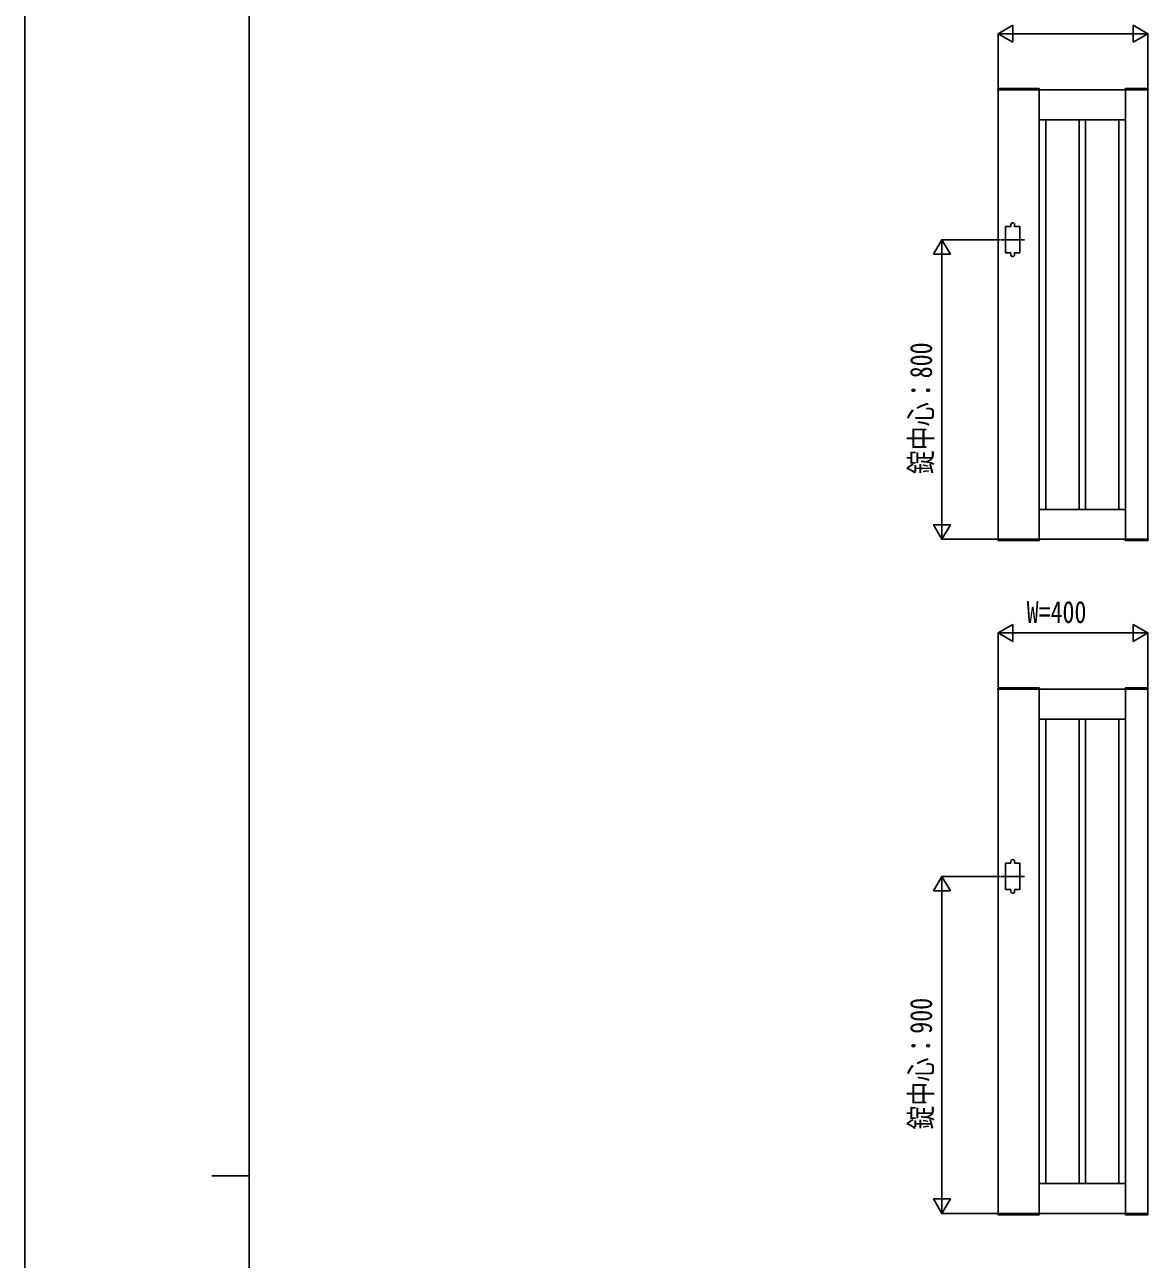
# Model space of a CAD drawing. Units: millimetres, scale not verified. Extents: x -8410 to 8410, y -5940 to 5940.
# Drawn here: x -8410 to -5409, y 28 to 3324 of the extents above; entities that cross this region are included whole.
import ezdxf
from ezdxf.enums import TextEntityAlignment as Align

# ---------------------------------------------------------------- set-up
doc = ezdxf.new("R2010")
doc.units = ezdxf.units.MM
doc.header["$LTSCALE"] = 30
for name, color, linetype in [('0-2_YKK_A1', 4, 'Continuous'), ('0-3_YKK_D', 6, 'Continuous'), ('0-4_YKK_ZWAK', 7, 'Continuous')]:
    doc.layers.add(name, color=color, linetype=linetype)
doc.styles.add('ＭＳ ゴシック', font='')
doc.styles.get('ＭＳ ゴシック').set_extended_font_data('MS Gothic')

msp = doc.modelspace()

# ---------------------------------------------------------------- linework, layer by layer
at = {"layer": '0-2_YKK_A1'}
for p, q in [((-5810.33, 3152.55), (-5810.46, 3150)), ((-5810.46, 3150), (-5699.46, 3150)), ((-5809.96, 1950), (-5809.96, 3150)), ((-5409.96, 3150), (-5809.96, 3150)), ((-5809.33, 3153.5), (-5700.6, 3153.5)), ((-5699.96, 1950), (-5699.96, 3150)), ((-5699.6, 3152.55), (-5699.46, 3150)), ((-5470.33, 3152.55), (-5470.46, 3150)), ((-5409.46, 3150), (-5470.46, 3150)), ((-5469.96, 1950), (-5469.96, 3150)), ((-5410.6, 3153.5), (-5469.33, 3153.5)), ((-5409.96, 1950), (-5409.96, 3150)), ((-5409.6, 3152.55), (-5409.46, 3150)), ((-5469.96, 3070), (-5699.96, 3070)), ((-5682.56, 2030), (-5682.56, 3070)), ((-5593.56, 2030), (-5593.56, 3070)), ((-5576.36, 2030), (-5576.36, 3070)), ((-5487.36, 2030), (-5487.36, 3070)), ((-5775.96, 2785), (-5775.96, 2790)), ((-5765.96, 2785), (-5765.96, 2790)), ((-5739.46, 2750), (-5802.46, 2750)), ((-5775.96, 2715), (-5775.96, 2710)), ((-5765.96, 2715), (-5765.96, 2710)), ((-5469.96, 2030), (-5699.96, 2030)), ((-5810.46, 1950), (-5699.46, 1950)), ((-5810.33, 1947.45), (-5810.46, 1950)), ((-5409.96, 1950), (-5809.96, 1950)), ((-5809.33, 1946.5), (-5700.6, 1946.5)), ((-5699.6, 1947.45), (-5699.46, 1950)), ((-5409.46, 1950), (-5470.46, 1950)), ((-5470.33, 1947.45), (-5470.46, 1950)), ((-5410.6, 1946.5), (-5469.33, 1946.5)), ((-5409.6, 1947.45), (-5409.46, 1950)), ((-5810.33, 1552.55), (-5810.46, 1550)), ((-5810.46, 1550), (-5699.46, 1550)), ((-5809.96, 150), (-5809.96, 1550)), ((-5409.96, 1550), (-5809.96, 1550)), ((-5809.33, 1553.5), (-5700.6, 1553.5)), ((-5699.96, 150), (-5699.96, 1550)), ((-5699.6, 1552.55), (-5699.46, 1550)), ((-5470.33, 1552.55), (-5470.46, 1550)), ((-5409.46, 1550), (-5470.46, 1550)), ((-5469.96, 150), (-5469.96, 1550)), ((-5410.6, 1553.5), (-5469.33, 1553.5)), ((-5409.96, 150), (-5409.96, 1550)), ((-5409.6, 1552.55), (-5409.46, 1550)), ((-5469.96, 1470), (-5699.96, 1470)), ((-5682.56, 230), (-5682.56, 1470)), ((-5593.56, 230), (-5593.56, 1470)), ((-5576.36, 230), (-5576.36, 1470)), ((-5487.36, 230), (-5487.36, 1470)), ((-5775.96, 1085), (-5775.96, 1090)), ((-5765.96, 1085), (-5765.96, 1090)), ((-5739.46, 1050), (-5802.46, 1050)), ((-5775.96, 1015), (-5775.96, 1010)), ((-5765.96, 1015), (-5765.96, 1010)), ((-5469.96, 230), (-5699.96, 230)), ((-5810.46, 150), (-5699.46, 150)), ((-5810.33, 147.45), (-5810.46, 150)), ((-5409.96, 150), (-5809.96, 150)), ((-5809.33, 146.5), (-5700.6, 146.5)), ((-5699.6, 147.45), (-5699.46, 150)), ((-5409.46, 150), (-5470.46, 150)), ((-5470.33, 147.45), (-5470.46, 150)), ((-5410.6, 146.5), (-5469.33, 146.5)), ((-5409.6, 147.45), (-5409.46, 150))]:
    msp.add_line(p, q, dxfattribs=at)
for points in [[(-5775.96, 2785), (-5789.96, 2785), (-5789.96, 2715), (-5775.96, 2715)], [(-5765.96, 2715), (-5751.96, 2715), (-5751.96, 2785), (-5765.96, 2785)], [(-5775.96, 1085), (-5789.96, 1085), (-5789.96, 1015), (-5775.96, 1015)], [(-5765.96, 1015), (-5751.96, 1015), (-5751.96, 1085), (-5765.96, 1085)]]:
    msp.add_lwpolyline(points, dxfattribs=at)
for centre, radius, start, end in [((-5809.33, 3152.5), 1, 90, 177), ((-5700.6, 3152.5), 1, 3, 90), ((-5469.33, 3152.5), 1, 90, 177), ((-5410.6, 3152.5), 1, 3, 90), ((-5770.96, 2790), 5, 0, 180), ((-5770.96, 2710), 5, 180, 0), ((-5809.33, 1947.5), 1, 183, 270), ((-5700.6, 1947.5), 1, 270, 357), ((-5469.33, 1947.5), 1, 183, 270), ((-5410.6, 1947.5), 1, 270, 357), ((-5809.33, 1552.5), 1, 90, 177), ((-5700.6, 1552.5), 1, 3, 90), ((-5469.33, 1552.5), 1, 90, 177), ((-5410.6, 1552.5), 1, 3, 90), ((-5770.96, 1090), 5, 0, 180), ((-5770.96, 1010), 5, 180, 0), ((-5809.33, 147.5), 1, 183, 270), ((-5700.6, 147.5), 1, 270, 357), ((-5469.33, 147.5), 1, 183, 270), ((-5410.6, 147.5), 1, 270, 357)]:
    msp.add_arc(centre, radius, start, end, dxfattribs=at)
at = {"layer": '0-3_YKK_D'}
for p, q in [((-5809.96, 3300), (-5770.99, 3322.5)), ((-5809.96, 3152), (-5809.96, 3301)), ((-5809.96, 3300), (-5770.99, 3277.5)), ((-5809.96, 3300), (-5732.02, 3300)), ((-5770.99, 3277.5), (-5770.99, 3322.5)), ((-5764.96, 3300), (-5454.96, 3300)), ((-5409.96, 3300), (-5487.9, 3300)), ((-5409.96, 3300), (-5448.93, 3322.5)), ((-5448.93, 3322.5), (-5448.93, 3277.5)), ((-5409.96, 3300), (-5448.93, 3277.5)), ((-5409.96, 3152), (-5409.96, 3301)), ((-5959.96, 2750), (-5982.46, 2711.03)), ((-5804.46, 2750), (-5960.96, 2750)), ((-5959.96, 2750), (-5937.46, 2711.03)), ((-5959.96, 2750), (-5959.96, 2672.06)), ((-5982.46, 2711.03), (-5937.46, 2711.03)), ((-5959.96, 2705), (-5959.96, 1995)), ((-5959.96, 1950), (-5959.96, 2027.94)), ((-5959.96, 1950), (-5982.46, 1988.97)), ((-5937.46, 1988.97), (-5982.46, 1988.97)), ((-5959.96, 1950), (-5937.46, 1988.97)), ((-5811.96, 1950), (-5960.96, 1950)), ((-5809.96, 1700), (-5770.99, 1722.5)), ((-5770.99, 1677.5), (-5770.99, 1722.5)), ((-5409.96, 1700), (-5448.93, 1722.5)), ((-5448.93, 1722.5), (-5448.93, 1677.5)), ((-5809.96, 1552), (-5809.96, 1701)), ((-5809.96, 1700), (-5770.99, 1677.5)), ((-5809.96, 1700), (-5732.02, 1700)), ((-5764.96, 1700), (-5454.96, 1700)), ((-5409.96, 1700), (-5487.9, 1700)), ((-5409.96, 1700), (-5448.93, 1677.5)), ((-5409.96, 1552), (-5409.96, 1701)), ((-5959.96, 1050), (-5982.46, 1011.03)), ((-5804.46, 1050), (-5960.96, 1050)), ((-5959.96, 1050), (-5937.46, 1011.03)), ((-5959.96, 1050), (-5959.96, 972.06)), ((-5982.46, 1011.03), (-5937.46, 1011.03)), ((-5959.96, 1005), (-5959.96, 195)), ((-5959.96, 150), (-5959.96, 227.94)), ((-5959.96, 150), (-5982.46, 188.97)), ((-5937.46, 188.97), (-5982.46, 188.97)), ((-5959.96, 150), (-5937.46, 188.97)), ((-5811.96, 150), (-5960.96, 150))]:
    msp.add_line(p, q, dxfattribs=at)
at = {"layer": '0-4_YKK_ZWAK'}
for p, q in [((-7809.96, -5050), (-7809.96, 5550)), ((-7909.96, 250), (-7809.96, 250))]:
    msp.add_line(p, q, dxfattribs=at)
msp.add_lwpolyline([(-8410, -5940), (8410, -5940), (8410, 5940), (-8410, 5940)], close=True, dxfattribs=at)

# ---------------------------------------------------------------- texts
at = {"layer": '0-3_YKK_D', "style": 'ＭＳ ゴシック', "width": 0.8}
for s, p in [('錠中心：800', (-5968.96, 2123.87)), ('錠中心：900', (-5968.96, 373.87))]:
    msp.add_text(s, height=58.65, rotation=90, dxfattribs=at).set_placement(p, align=Align.BOTTOM_LEFT)
msp.add_text('W=400', height=58.65, dxfattribs=at).set_placement((-5733.7, 1709), align=Align.BOTTOM_LEFT)

doc.saveas('drawing.dxf')
